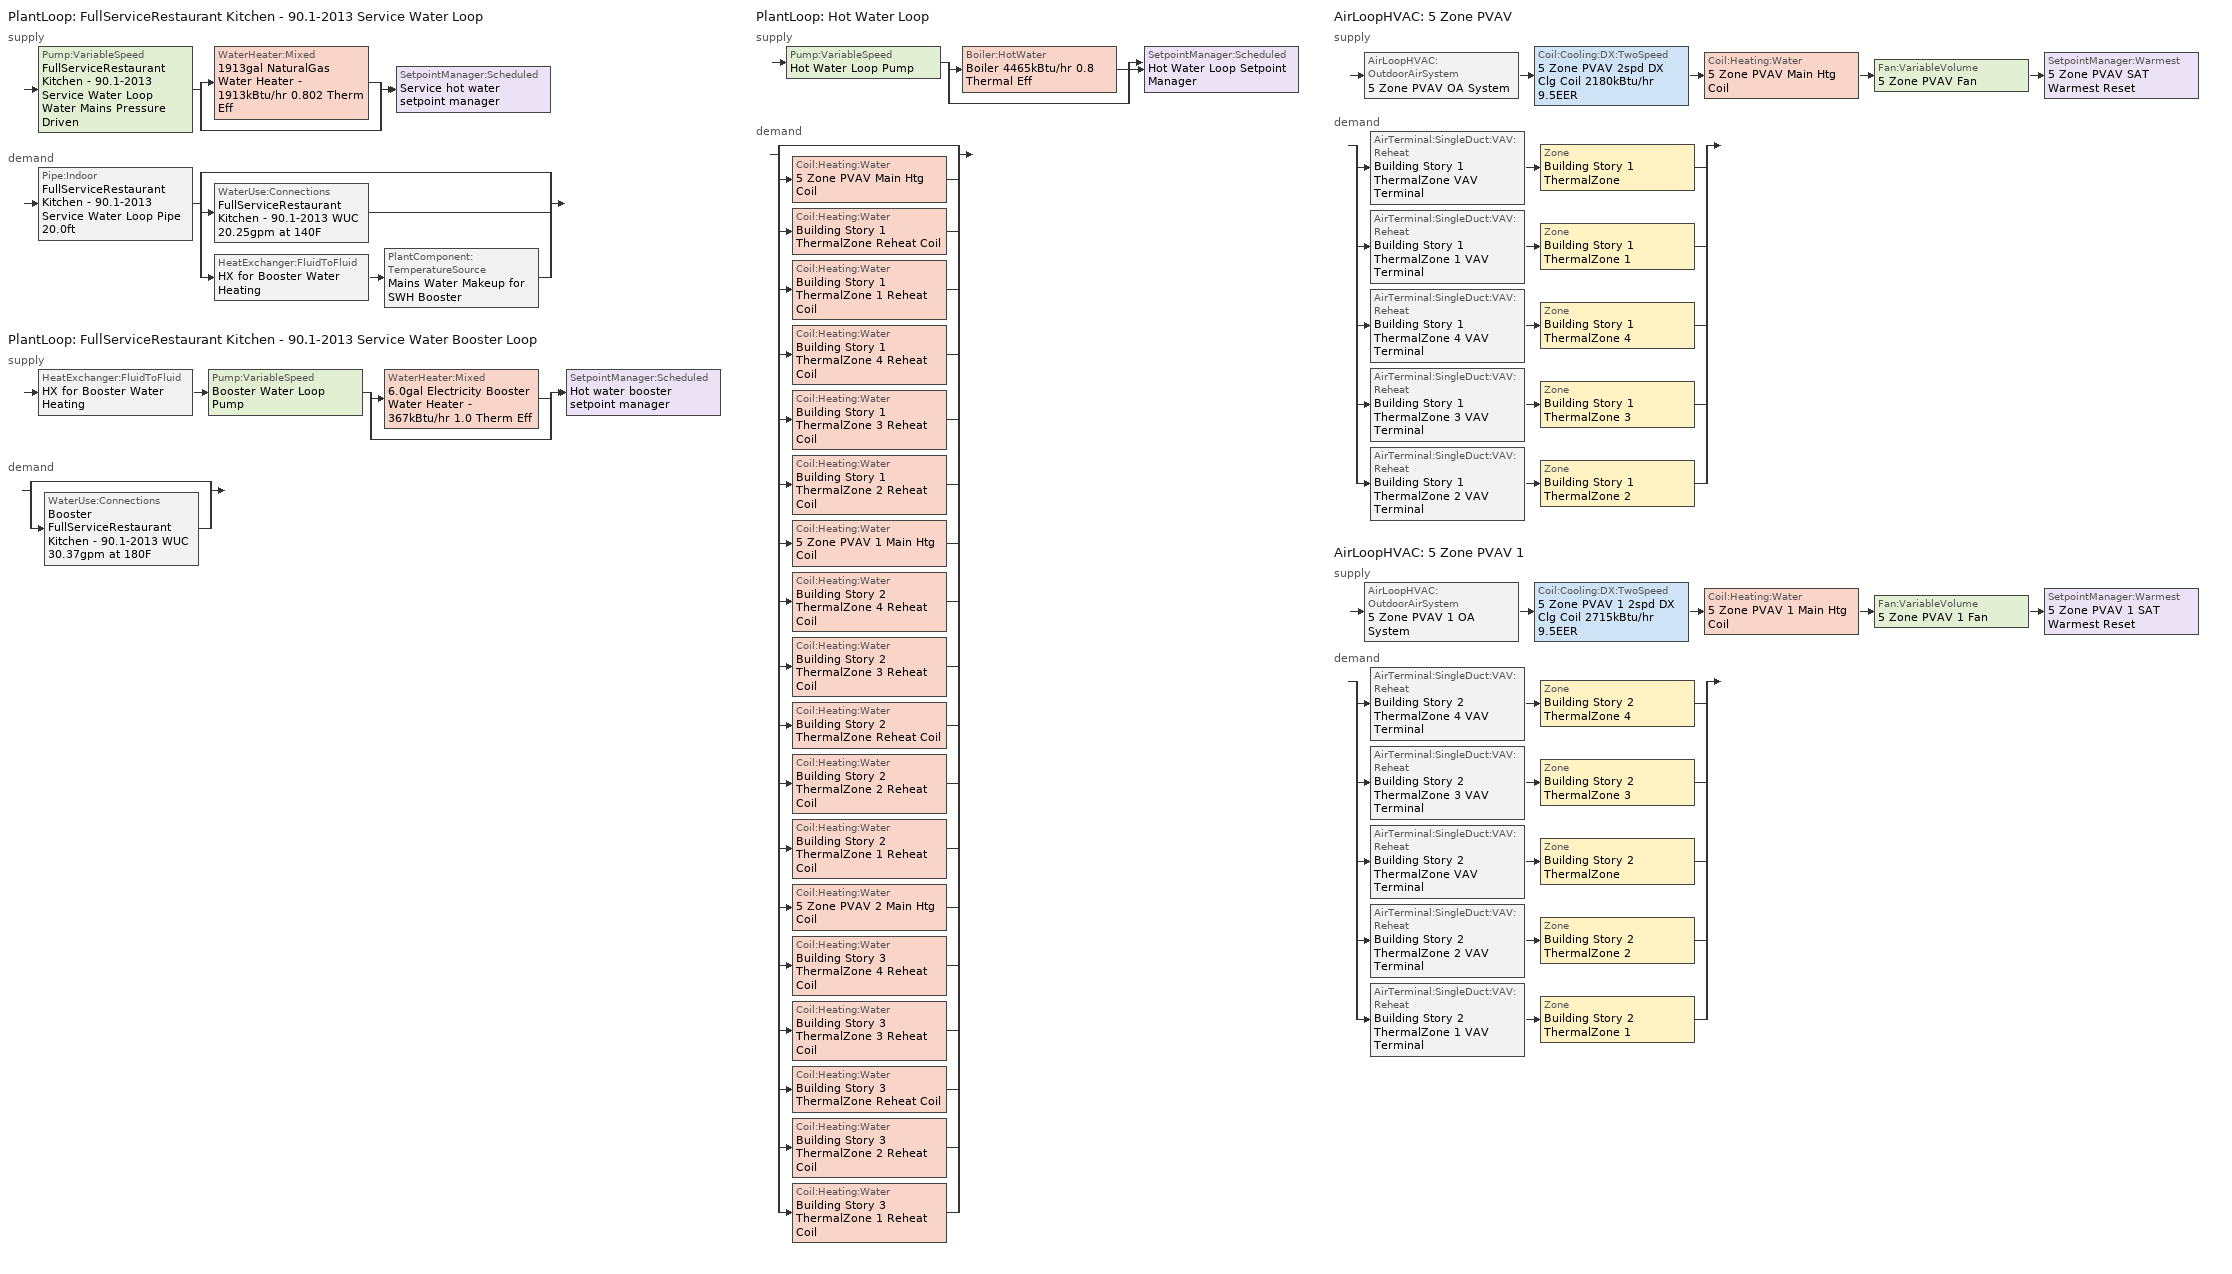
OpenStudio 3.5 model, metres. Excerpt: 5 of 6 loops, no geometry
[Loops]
PlantLoop 'FullServiceRestaurant Kitchen - 90.1-2013 Service Water Loop'
 supply: Pump:VariableSpeed 'FullServiceRestaurant Kitchen - 90.1-2013 Service Water Loop Water Mains Pressure Driven' > split
  | WaterHeater:Mixed '1913gal NaturalGas Water Heater - 1913kBtu/hr 0.802 Therm Eff'
  | bypass
  join > SetpointManager:Scheduled 'Service hot water setpoint manager'
 demand: Pipe:Indoor 'FullServiceRestaurant Kitchen - 90.1-2013 Service Water Loop Pipe 20.0ft' > split
  | bypass
  | WaterUse:Connections 'FullServiceRestaurant Kitchen - 90.1-2013 WUC 20.25gpm at 140F'
  | HeatExchanger:FluidToFluid 'HX for Booster Water Heating' > PlantComponent:TemperatureSource 'Mains Water Makeup for SWH Booster'
PlantLoop 'FullServiceRestaurant Kitchen - 90.1-2013 Service Water Booster Loop'
 supply: HeatExchanger:FluidToFluid 'HX for Booster Water Heating' > Pump:VariableSpeed 'Booster Water Loop Pump' > split
  | WaterHeater:Mixed '6.0gal Electricity Booster Water Heater - 367kBtu/hr 1.0 Therm Eff'
  | bypass
  join > SetpointManager:Scheduled 'Hot water booster setpoint manager'
 demand: split
  | bypass
  | WaterUse:Connections 'Booster FullServiceRestaurant Kitchen - 90.1-2013 WUC 30.37gpm at 180F'
PlantLoop 'Hot Water Loop'
 supply: Pump:VariableSpeed 'Hot Water Loop Pump' > split
  | Boiler:HotWater 'Boiler 4465kBtu/hr 0.8 Thermal Eff'
  | bypass
  join > SetpointManager:Scheduled 'Hot Water Loop Setpoint Manager'
 demand: split
  | bypass
  | Coil:Heating:Water '5 Zone PVAV Main Htg Coil'
  | Coil:Heating:Water 'Building Story 1 ThermalZone Reheat Coil'
  | Coil:Heating:Water 'Building Story 1 ThermalZone 1 Reheat Coil'
  | Coil:Heating:Water 'Building Story 1 ThermalZone 4 Reheat Coil'
  | Coil:Heating:Water 'Building Story 1 ThermalZone 3 Reheat Coil'
  | Coil:Heating:Water 'Building Story 1 ThermalZone 2 Reheat Coil'
  | Coil:Heating:Water '5 Zone PVAV 1 Main Htg Coil'
  | Coil:Heating:Water 'Building Story 2 ThermalZone 4 Reheat Coil'
  | Coil:Heating:Water 'Building Story 2 ThermalZone 3 Reheat Coil'
  | Coil:Heating:Water 'Building Story 2 ThermalZone Reheat Coil'
  | Coil:Heating:Water 'Building Story 2 ThermalZone 2 Reheat Coil'
  | Coil:Heating:Water 'Building Story 2 ThermalZone 1 Reheat Coil'
  | Coil:Heating:Water '5 Zone PVAV 2 Main Htg Coil'
  | Coil:Heating:Water 'Building Story 3 ThermalZone 4 Reheat Coil'
  | Coil:Heating:Water 'Building Story 3 ThermalZone 3 Reheat Coil'
  | Coil:Heating:Water 'Building Story 3 ThermalZone Reheat Coil'
  | Coil:Heating:Water 'Building Story 3 ThermalZone 2 Reheat Coil'
  | Coil:Heating:Water 'Building Story 3 ThermalZone 1 Reheat Coil'
AirLoopHVAC '5 Zone PVAV'
 supply: AirLoopHVAC:OutdoorAirSystem '5 Zone PVAV OA System' > Coil:Cooling:DX:TwoSpeed '5 Zone PVAV 2spd DX Clg Coil 2180kBtu/hr 9.5EER' > Coil:Heating:Water '5 Zone PVAV Main Htg Coil' > Fan:VariableVolume '5 Zone PVAV Fan' > SetpointManager:Warmest '5 Zone PVAV SAT Warmest Reset'
 demand: split
  | AirTerminal:SingleDuct:VAV:Reheat 'Building Story 1 ThermalZone VAV Terminal' > Zone 'Building Story 1 ThermalZone'
  | AirTerminal:SingleDuct:VAV:Reheat 'Building Story 1 ThermalZone 1 VAV Terminal' > Zone 'Building Story 1 ThermalZone 1'
  | AirTerminal:SingleDuct:VAV:Reheat 'Building Story 1 ThermalZone 4 VAV Terminal' > Zone 'Building Story 1 ThermalZone 4'
  | AirTerminal:SingleDuct:VAV:Reheat 'Building Story 1 ThermalZone 3 VAV Terminal' > Zone 'Building Story 1 ThermalZone 3'
  | AirTerminal:SingleDuct:VAV:Reheat 'Building Story 1 ThermalZone 2 VAV Terminal' > Zone 'Building Story 1 ThermalZone 2'
AirLoopHVAC '5 Zone PVAV 1'
 supply: AirLoopHVAC:OutdoorAirSystem '5 Zone PVAV 1 OA System' > Coil:Cooling:DX:TwoSpeed '5 Zone PVAV 1 2spd DX Clg Coil 2715kBtu/hr 9.5EER' > Coil:Heating:Water '5 Zone PVAV 1 Main Htg Coil' > Fan:VariableVolume '5 Zone PVAV 1 Fan' > SetpointManager:Warmest '5 Zone PVAV 1 SAT Warmest Reset'
 demand: split
  | AirTerminal:SingleDuct:VAV:Reheat 'Building Story 2 ThermalZone 4 VAV Terminal' > Zone 'Building Story 2 ThermalZone 4'
  | AirTerminal:SingleDuct:VAV:Reheat 'Building Story 2 ThermalZone 3 VAV Terminal' > Zone 'Building Story 2 ThermalZone 3'
  | AirTerminal:SingleDuct:VAV:Reheat 'Building Story 2 ThermalZone VAV Terminal' > Zone 'Building Story 2 ThermalZone'
  | AirTerminal:SingleDuct:VAV:Reheat 'Building Story 2 ThermalZone 2 VAV Terminal' > Zone 'Building Story 2 ThermalZone 2'
  | AirTerminal:SingleDuct:VAV:Reheat 'Building Story 2 ThermalZone 1 VAV Terminal' > Zone 'Building Story 2 ThermalZone 1'
[Construction]
Uninsulated copper pipe 0.75in type L: Copper pipe 0.75in type L
[Material]
Copper pipe 0.75in type L: Roughness=Smooth; Thickness {m}=0.001143; Conductivity {W/m-K}=386; Density {kg/m3}=8906.27; Specific Heat {J/kg-K}=385.1856; Thermal Absorptance=0.9; Solar Absorptance=0.7; Visible Absorptance=0.7
[WaterUse:Connections] Drain Water Heat Exchanger Type=None; Drain Water Heat Exchanger Destination=Plant
Name | Water Use Equipment Name 1
Booster FullServiceRestaurant Kitchen - 90.1-2013 WUC 30.37gpm at 180F | Booster FullServiceRestaurant Kitchen - 90.1-2013 Service Water Use 30.37gpm at 180F
FullServiceRestaurant Kitchen - 90.1-2013 WUC 20.25gpm at 140F | FullServiceRestaurant Kitchen - 90.1-2013 Service Water Use 20.25gpm at 140F
[WaterUse:Equipment:Definition] Sensible Fraction Schedule=Fraction Sensible - 0.2; Latent Fraction Schedule=Fraction Latent - 0.05
Name | Peak Flow Rate {m3/s} | Target Temperature Schedule
Booster FullServiceRestaurant Kitchen - 90.1-2013 Service Water Use Def 30.37gpm | 0.00191591 | Mixed Water At Faucet Temp - 180F
FullServiceRestaurant Kitchen - 90.1-2013 Service Water Use Def 20.25gpm | 0.00127727 | Mixed Water At Faucet Temp - 140F
[WaterUse:Equipment] Flow Rate Fraction Schedule=RestaurantSitDown BLDG_SWH_SCH
Name | Water Use Equipment Definition
Booster FullServiceRestaurant Kitchen - 90.1-2013 Service Water Use 30.37gpm at 180F | Booster FullServiceRestaurant Kitchen - 90.1-2013 Service Water Use Def 30.37gpm
FullServiceRestaurant Kitchen - 90.1-2013 Service Water Use 20.25gpm at 140F | FullServiceRestaurant Kitchen - 90.1-2013 Service Water Use Def 20.25gpm
[PlantLoop] Glycol Concentration=0; Plant Loop Volume {m3}=Autocalculate; Load Distribution Scheme=Optimal
FullServiceRestaurant Kitchen - 90.1-2013 Service Water Loop: Maximum Loop Temperature {C}=60; Minimum Loop Temperature {C}=10
FullServiceRestaurant Kitchen - 90.1-2013 Service Water Booster Loop: 
Hot Water Loop: Minimum Loop Temperature {C}=10; Fluid Type=Water
[Sizing:Plant] Loop Type=Heating; Sizing Option=NonCoincident; Zone Timesteps in Averaging Window=1; Coincident Sizing Factor Mode=None
Name | Design Loop Exit Temperature {C} | Loop Design Temperature Difference {deltaC}
FullServiceRestaurant Kitchen - 90.1-2013 Service Water Loop | 60 | 5
FullServiceRestaurant Kitchen - 90.1-2013 Service Water Booster Loop | 82.2222 | 5
Hot Water Loop | 82.2222 | 11.1111
[SetpointManager:Scheduled] Control Variable=Temperature
Name | Schedule | Setpoint Node or NodeList
Service hot water setpoint manager | Service Water Loop Temp - 140F | FullServiceRestaurant Kitchen - 90.1-2013 Service Water Loop Supply Outlet Node
Hot water booster setpoint manager | Service Water Booster Temp - 180.00000000000006F | FullServiceRestaurant Kitchen - 90.1-2013 Service Water Booster Loop Supply Outlet Node
Hot Water Loop Setpoint Manager | Hot Water Loop Temp - 180F | Hot Water Loop Supply Outlet Node
[Pump:VariableSpeed] Coefficient 1 of the Part Load Performance Curve=0; Coefficient 2 of the Part Load Performance Curve=3.2485; Coefficient 3 of the Part Load Performance Curve=-4.7443; Coefficient 4 of the Part Load Performance Curve=2.5294; Pump Control Type=Intermittent; Skin Loss Radiative Fraction=0.5; Design Power Sizing Method=PowerPerFlowPerPressure; Design Electric Power per Unit Flow Rate {W/(m3/s)}=348701.1; Design Shaft Power per Unit Flow Rate per Unit Head {W-s/m3-Pa}=1.28205; Design Minimum Flow Rate Fraction=0
Name | Rated Pump Head {Pa} | Motor Efficiency | Rated Power Consumption {W} | Minimum Flow Rate {m3/s}
FullServiceRestaurant Kitchen - 90.1-2013 Service Water Loop Water Mains Pressure Driven | 0.001 | 0.7
Booster Water Loop Pump | 0 | 1 | 0 | 0
Hot Water Loop Pump | 179344 | 0.917
[WaterHeater:Mixed] Deadband Temperature Difference {deltaC}=2; Heater Control Type=Cycle; Off Cycle Parasitic Fuel Consumption Rate {W}=0; Off Cycle Parasitic Heat Fraction to Tank=0; On Cycle Parasitic Fuel Consumption Rate {W}=0; On Cycle Parasitic Heat Fraction to Tank=0; Ambient Temperature Indicator=Schedule; Use Side Effectiveness=1; Source Side Effectiveness=1; Use Side Design Flow Rate {m3/s}=autosize; Source Side Design Flow Rate {m3/s}=autosize; Indirect Water Heating Recovery Time {hr}=1.5; Source Side Flow Control Mode=IndirectHeatPrimarySetpoint
Name | Tank Volume {m3} | Setpoint Temperature Schedule | Maximum Temperature Limit {C} | Heater Maximum Capacity {W} | Heater Fuel Type | Heater Thermal Efficiency | Off Cycle Parasitic Fuel Type | On Cycle Parasitic Fuel Type | Ambient Temperature Schedule | Off Cycle Loss Coefficient to Ambient Temperature {W/K} | On Cycle Loss Coefficient to Ambient Temperature {W/K}
1913gal NaturalGas Water Heater - 1913kBtu/hr 0.802 Therm Eff | 7.24212 | Service Water Loop Temp - 140F | 60 | 560694 | NaturalGas | 0.802107 | NaturalGas | NaturalGas | Water Heater Ambient Temp Schedule - 71.6f | 37.9666 | 37.9666
6.0gal Electricity Booster Water Heater - 367kBtu/hr 1.0 Therm Eff | 0.0227125 | Service Water Booster Temp - 180.00000000000006F | 82.2222 | 107653 | Electricity | 1 | Electricity | Electricity | Water Heater Ambient Temp Schedule - 71.6 | 9.00886 | 9.00886
[WaterHeater:Sizing] Design Mode=PeakDraw; Time Storage Can Meet Peak Draw {hr}=0.538503; Time for Tank Recovery {hr}=0; Nominal Tank Volume for Autosizing Plant Connections {m3}=1
1913gal NaturalGas Water Heater - 1913kBtu/hr 0.802 Therm Eff; 6.0gal Electricity Booster Water Heater - 367kBtu/hr 1.0 Therm Eff
[Pipe:Indoor]
FullServiceRestaurant Kitchen - 90.1-2013 Service Water Loop Pipe 20.0ft: Construction=Uninsulated copper pipe 0.75in type L; Environment Type=Schedule; Ambient Temperature Schedule=FullServiceRestaurant Kitchen - 90.1-2013 Service Water Loop Piping Air Temp - 70F; Ambient Air Velocity Schedule=FullServiceRestaurant Kitchen - 90.1-2013 Service Water Loop Piping Air Velocity - 0.67mph; Pipe Inside Diameter {m}=0.019939; Pipe Length {m}=6.096
[HeatExchanger:FluidToFluid]
HX for Booster Water Heating: Loop Demand Side Design Flow Rate {m3/s}=autosize; Loop Supply Side Design Flow Rate {m3/s}=autosize; Heat Exchange Model Type=Ideal; Heat Exchanger U-Factor Times Area Value {W/K}=autosize; Control Type=UncontrolledOn; Minimum Temperature Difference to Activate Heat Exchanger {deltaC}=0.01; Heat Transfer Metering End Use Type=LoopToLoop; Component Override Cooling Control Temperature Mode=Loop; Sizing Factor=1; Operation Minimum Temperature Limit {C}=0; Operation Maximum Temperature Limit {C}=100
[PlantComponent:TemperatureSource]
Mains Water Makeup for SWH Booster: Design Volume Flow Rate {m3/s}=autosize; Temperature Specification Type=Scheduled; Source Temperature {C}=8; Source Temperature Schedule=Mains Water Temperature
[EnergyManagementSystem:Program]
SYS5ZonePVAV1OptimumStartProg0: IF DaylightSavings==0 && DayOfWeek>1 && Hour==5 && OAT_1<23.9 && OAT_1>1.7; SET SYS5ZonePVAV1ClgSch0 = 29.4; SET SYS5ZonePVAV1HtgSch0 = 15.6; ELSEIF DaylightSavings==0 && DayOfWeek==1 && Hour==7 && OAT_1<23.9 && OAT_1>1.7; SET SYS5ZonePVAV1ClgSch0 = 29.4; SET SYS5ZonePVAV1HtgSch0 = 15.6; ELSEIF DaylightSavings==1 && DayOfWeek>1 && Hour==4 && OAT_1<23.9 && OAT_1>1.7; SET SYS5ZonePVAV1ClgSch0 = 29.4; SET SYS5ZonePVAV1HtgSch0 = 15.6; ELSEIF DaylightSavings==1 && DayOfWeek==1 && Hour==6 && OAT_1<23.9 && OAT_1>1.7; SET SYS5ZonePVAV1ClgSch0 = 29.4; SET SYS5ZonePVAV1HtgSch0 = 15.6; ELSE; SET SYS5ZonePVAV1ClgSch0 = NULL; SET SYS5ZonePVAV1HtgSch0 = NULL; ENDIF
SYS5ZonePVAV2OptimumStartProg0: IF DaylightSavings==0 && DayOfWeek>1 && Hour==5 && OAT_2<23.9 && OAT_2>1.7; SET SYS5ZonePVAV2ClgSch0 = 29.4; SET SYS5ZonePVAV2HtgSch0 = 15.6; ELSEIF DaylightSavings==0 && DayOfWeek==1 && Hour==7 && OAT_2<23.9 && OAT_2>1.7; SET SYS5ZonePVAV2ClgSch0 = 29.4; SET SYS5ZonePVAV2HtgSch0 = 15.6; ELSEIF DaylightSavings==1 && DayOfWeek>1 && Hour==4 && OAT_2<23.9 && OAT_2>1.7; SET SYS5ZonePVAV2ClgSch0 = 29.4; SET SYS5ZonePVAV2HtgSch0 = 15.6; ELSEIF DaylightSavings==1 && DayOfWeek==1 && Hour==6 && OAT_2<23.9 && OAT_2>1.7; SET SYS5ZonePVAV2ClgSch0 = 29.4; SET SYS5ZonePVAV2HtgSch0 = 15.6; ELSE; SET SYS5ZonePVAV2ClgSch0 = NULL; SET SYS5ZonePVAV2HtgSch0 = NULL; ENDIF
Emissions_Calc_Prgm: SET fut_hr_val = Fut_Sen; SET his_hr_val = His_Sen; SET fut_yr_val = 92; SET his_yr_val = 583; SET elec = Ele_Sen; SET conv = 1000000 * 60 * 60; SET conv_kg_mt = 0.001; SET fut_hr = (fut_hr_val * elec / conv) * conv_kg_mt; SET his_hr = (his_hr_val * elec / conv) * conv_kg_mt; SET fut_yr = (fut_yr_val * elec / conv) * conv_kg_mt; SET his_yr = (his_yr_val * elec / conv) * conv_kg_mt; SET fut_hr_intensity = fut_hr * 1000 / 125567.7122242881; SET his_hr_intensity = his_hr * 1000 / 125567.7122242881; SET fut_yr_intensity = fut_yr * 1000 / 125567.7122242881; SET his_yr_intensity = his_yr * 1000 / 125567.7122242881
[EnergyManagementSystem:ProgramCallingManager]
Mains_Water_Prg_Mgr: BeginTimestepBeforePredictor; Mains_Water_Prg
SYS5ZonePVAVOptimumStartCallingManager0: BeginTimestepBeforePredictor; SYS5ZonePVAVOptimumStartProg0
SYS5ZonePVAV1OptimumStartCallingManager0: BeginTimestepBeforePredictor; SYS5ZonePVAV1OptimumStartProg0
SYS5ZonePVAV2OptimumStartCallingManager0: BeginTimestepBeforePredictor; SYS5ZonePVAV2OptimumStartProg0
Emissions Calc Prgm: EndOfSystemTimestepBeforeHVACReporting; Emissions_Calc_Prgm
[Sizing:Zone] Zone Cooling Design Supply Air Temperature Input Method=SupplyAirTemperature; Zone Cooling Design Supply Air Temperature {C}=12.7778; Zone Cooling Design Supply Air Temperature Difference {deltaC}=11.11; Zone Heating Design Supply Air Temperature Input Method=SupplyAirTemperature; Zone Heating Design Supply Air Temperature {C}=50; Zone Heating Design Supply Air Temperature Difference {deltaC}=11.11; Zone Cooling Design Supply Air Humidity Ratio {kg-H2O/kg-air}=0.0085; Zone Heating Design Supply Air Humidity Ratio {kg-H2O/kg-air}=0.008; Cooling Design Air Flow Method=DesignDay; Heating Design Air Flow Method=DesignDay; Account for Dedicated Outdoor Air System=No; Dedicated Outdoor Air System Control Strategy=NeutralSupplyAir; Dedicated Outdoor Air Low Setpoint Temperature for Design {C}=autosize; Dedicated Outdoor Air High Setpoint Temperature for Design {C}=autosize; Zone Load Sizing Method=Sensible Load Only No Latent Load; Zone Latent Cooling Design Supply Air Humidity Ratio Input Method=HumidityRatioDifference; Zone Cooling Design Supply Air Humidity Ratio Difference {kgWater/kgDryAir}=0.005; Zone Latent Heating Design Supply Air Humidity Ratio Input Method=HumidityRatioDifference; Zone Humidification Design Supply Air Humidity Ratio Difference {kgWater/kgDryAir}=0.005; Design Minimum Zone Ventilation Efficiency=0.6
Building Story 1 ThermalZone; Building Story 1 ThermalZone 1; Building Story 1 ThermalZone 2; Building Story 1 ThermalZone 3; Building Story 1 ThermalZone 4; Building Story 2 ThermalZone; Building Story 2 ThermalZone 1; Building Story 2 ThermalZone 2; Building Story 2 ThermalZone 3; Building Story 2 ThermalZone 4
[Zone equipment]
Building Story 1 ThermalZone: Building Story 1 ThermalZone VAV Terminal
Building Story 1 ThermalZone 1: Building Story 1 ThermalZone 1 VAV Terminal
Building Story 1 ThermalZone 2: Building Story 1 ThermalZone 2 VAV Terminal
Building Story 1 ThermalZone 3: Building Story 1 ThermalZone 3 VAV Terminal
Building Story 1 ThermalZone 4: Building Story 1 ThermalZone 4 VAV Terminal
Building Story 2 ThermalZone: Building Story 2 ThermalZone VAV Terminal
Building Story 2 ThermalZone 1: Building Story 2 ThermalZone 1 VAV Terminal
Building Story 2 ThermalZone 2: Building Story 2 ThermalZone 2 VAV Terminal
Building Story 2 ThermalZone 3: Building Story 2 ThermalZone 3 VAV Terminal
Building Story 2 ThermalZone 4: Building Story 2 ThermalZone 4 VAV Terminal
[Boiler:HotWater]
Boiler 4465kBtu/hr 0.8 Thermal Eff: Fuel Type=NaturalGas; Nominal Thermal Efficiency=0.8; Efficiency Curve Temperature Evaluation Variable=LeavingBoiler; Normalized Boiler Efficiency Curve=Boiler with Minimum Turndown; Minimum Part Load Ratio=0; Maximum Part Load Ratio=1.2; Optimum Part Load Ratio=1; Water Outlet Upper Temperature Limit {C}=95; Boiler Flow Mode=LeavingSetpointModulated; Parasitic Electric Load {W}=0; Sizing Factor=1
[AirLoopHVAC] Design Supply Air Flow Rate {m3/s}=autosize; Design Return Air Flow Fraction of Supply Air Flow=1
Name | Availability Schedule
5 Zone PVAV | 5 Zone PVAV Occ Sch
5 Zone PVAV 1 | 5 Zone PVAV 1 Occ Sch
[Sizing:System] Type of Load to Size On=Sensible; Central Heating Maximum System Air Flow Ratio=0.3; Preheat Design Temperature {C}=7.22222; Preheat Design Humidity Ratio {kg-H2O/kg-Air}=0.008; Precool Design Temperature {C}=12.7778; Precool Design Humidity Ratio {kg-H2O/kg-Air}=0.008; Central Cooling Design Supply Air Temperature {C}=12.7778; Central Heating Design Supply Air Temperature {C}=12.7778; Sizing Option=Coincident; 100% Outdoor Air in Cooling=No; 100% Outdoor Air in Heating=No; Central Cooling Design Supply Air Humidity Ratio {kg-H2O/kg-Air}=0.0085; Central Heating Design Supply Air Humidity Ratio {kg-H2O/kg-Air}=0.008; Cooling Design Air Flow Method=DesignDay; Heating Design Air Flow Method=DesignDay; System Outdoor Air Method=ZoneSum; Zone Maximum Outdoor Air Fraction=1; Cooling Supply Air Flow Rate Per Floor Area {m3/s-m2}=0.00996765; Cooling Fraction of Autosized Cooling Supply Air Flow Rate=1; Cooling Supply Air Flow Rate Per Unit Cooling Capacity {m3/s-W}=3.94755e-05; Heating Supply Air Flow Rate Per Floor Area {m3/s-m2}=0.00996765; Heating Fraction of Autosized Heating Supply Air Flow Rate=1; Heating Fraction of Autosized Cooling Supply Air Flow Rate=1; Heating Supply Air Flow Rate Per Unit Heating Capacity {m3/s-W}=3.15882e-05; Cooling Design Capacity Method=CoolingDesignCapacity; Cooling Design Capacity {W}=autosize; Cooling Design Capacity Per Floor Area {W/m2}=234.7; Fraction of Autosized Cooling Design Capacity=1; Heating Design Capacity Method=HeatingDesignCapacity; Heating Design Capacity {W}=autosize; Heating Design Capacity Per Floor Area {W/m2}=157; Fraction of Autosized Heating Design Capacity=1; Central Cooling Capacity Control Method=OnOff; Occupant Diversity=autosize
Name | Design Outdoor Air Flow Rate {m3/s}
5 Zone PVAV | 10.0753
5 Zone PVAV 1 | 23.2105
[Fan:VariableVolume] Availability Schedule=Always On Discrete; Fan Total Efficiency=0.6201; Pressure Rise {Pa}=1389.92; Maximum Flow Rate {m3/s}=Autosize; Fan Power Minimum Flow Rate Input Method=Fraction; Fan Power Minimum Flow Fraction=0.25; Fan Power Minimum Air Flow Rate {m3/s}=0; Motor Efficiency=0.954; Motor In Airstream Fraction=1; Fan Power Coefficient 1=0.04076; Fan Power Coefficient 2=0.0881; Fan Power Coefficient 3=-0.0729; Fan Power Coefficient 4=0.9437; Fan Power Coefficient 5=0
5 Zone PVAV Fan; 5 Zone PVAV 1 Fan
[Coil:Heating:Water] Availability Schedule=Always On Discrete; Rated Inlet Water Temperature {C}=82.2222; Rated Outlet Water Temperature {C}=71.1111
Name | Rated Inlet Air Temperature {C} | Rated Outlet Air Temperature {C}
5 Zone PVAV Main Htg Coil; 5 Zone PVAV 1 Main Htg Coil; 5 Zone PVAV 2 Main Htg Coil | 7.22222 | 12.7778
Building Story 1 ThermalZone Reheat Coil; Building Story 1 ThermalZone 1 Reheat Coil; Building Story 1 ThermalZone 4 Reheat Coil; Building Story 1 ThermalZone 3 Reheat Coil; Building Story 1 ThermalZone 2 Reheat Coil; Building Story 2 ThermalZone 4 Reheat Coil; Building Story 2 ThermalZone 3 Reheat Coil; Building Story 2 ThermalZone Reheat Coil; Building Story 2 ThermalZone 2 Reheat Coil; Building Story 2 ThermalZone 1 Reheat Coil; Building Story 3 ThermalZone 4 Reheat Coil; Building Story 3 ThermalZone 3 Reheat Coil; Building Story 3 ThermalZone Reheat Coil; Building Story 3 ThermalZone 2 Reheat Coil; Building Story 3 ThermalZone 1 Reheat Coil | 12.7778 | 50
[Controller:WaterCoil] Action=Normal; Controller Convergence Tolerance {deltaC}=0.0001; Minimum Actuated Flow {m3/s}=0
Name | Water Coil
5 Zone PVAV Main Htg Coil Controller | 5 Zone PVAV Main Htg Coil
Building Story 1 ThermalZone Reheat Coil Controller | Building Story 1 ThermalZone Reheat Coil
Building Story 1 ThermalZone 1 Reheat Coil Controller | Building Story 1 ThermalZone 1 Reheat Coil
Building Story 1 ThermalZone 4 Reheat Coil Controller | Building Story 1 ThermalZone 4 Reheat Coil
Building Story 1 ThermalZone 3 Reheat Coil Controller | Building Story 1 ThermalZone 3 Reheat Coil
Building Story 1 ThermalZone 2 Reheat Coil Controller | Building Story 1 ThermalZone 2 Reheat Coil
5 Zone PVAV 1 Main Htg Coil Controller | 5 Zone PVAV 1 Main Htg Coil
Building Story 2 ThermalZone 4 Reheat Coil Controller | Building Story 2 ThermalZone 4 Reheat Coil
Building Story 2 ThermalZone 3 Reheat Coil Controller | Building Story 2 ThermalZone 3 Reheat Coil
Building Story 2 ThermalZone Reheat Coil Controller | Building Story 2 ThermalZone Reheat Coil
Building Story 2 ThermalZone 2 Reheat Coil Controller | Building Story 2 ThermalZone 2 Reheat Coil
Building Story 2 ThermalZone 1 Reheat Coil Controller | Building Story 2 ThermalZone 1 Reheat Coil
5 Zone PVAV 2 Main Htg Coil Controller | 5 Zone PVAV 2 Main Htg Coil
Building Story 3 ThermalZone 4 Reheat Coil Controller | Building Story 3 ThermalZone 4 Reheat Coil
Building Story 3 ThermalZone 3 Reheat Coil Controller | Building Story 3 ThermalZone 3 Reheat Coil
Building Story 3 ThermalZone Reheat Coil Controller | Building Story 3 ThermalZone Reheat Coil
Building Story 3 ThermalZone 2 Reheat Coil Controller | Building Story 3 ThermalZone 2 Reheat Coil
Building Story 3 ThermalZone 1 Reheat Coil Controller | Building Story 3 ThermalZone 1 Reheat Coil
[Coil:Cooling:DX:TwoSpeed] Availability Schedule=Always On Discrete; Rated High Speed Total Cooling Capacity {W}=Autosize; Rated High Speed Sensible Heat Ratio=Autosize; Rated High Speed COP {W/W}=3.2994; Rated High Speed Air Flow Rate {m3/s}=Autosize; Unit Internal Static Air Pressure {Pa}=773.3; Total Cooling Capacity Function of Temperature Curve=PSZ-AC_Unitary_PackagecoolCapFT; Total Cooling Capacity Function of Flow Fraction Curve=PSZ-AC_Unitary_PackagecoolFFF; Energy Input Ratio Function of Temperature Curve=PSZ-AC DX Unitary Package EIRFT; Energy Input Ratio Function of Flow Fraction Curve=PSZ-AC_Unitary_PackagecoolEIRFFF; Part Load Fraction Correlation Curve=PSZ-AC_Unitary_PackagecoolPLR; Rated Low Speed Total Cooling Capacity {W}=Autosize; Rated Low Speed Sensible Heat Ratio=0.69; Rated Low Speed COP {W/W}=3.2994; Low Speed Total Cooling Capacity Function of Temperature Curve=PSZ-AC_Unitary_PackagecoolCapFT; Low Speed Energy Input Ratio Function of Temperature Curve=PSZ-AC DX Unitary Package EIRFT; Condenser Type=AirCooled; Minimum Outdoor Dry-Bulb Temperature for Compressor Operation {C}=-25; High Speed Evaporative Condenser Effectiveness=0.9; High Speed Evaporative Condenser Air Flow Rate {m3/s}=Autosize; High Speed Evaporative Condenser Pump Rated Power Consumption {W}=Autosize; Low Speed Evaporative Condenser Effectiveness=0.9; Low Speed Evaporative Condenser Air Flow Rate {m3/s}=Autosize; Low Speed Evaporative Condenser Pump Rated Power Consumption {W}=Autosize; Basin Heater Capacity {W/K}=0; Basin Heater Setpoint Temperature {C}=2
5 Zone PVAV 2spd DX Clg Coil 2180kBtu/hr 9.5EER; 5 Zone PVAV 1 2spd DX Clg Coil 2715kBtu/hr 9.5EER
[Controller:OutdoorAir] Minimum Outdoor Air Flow Rate {m3/s}=autosize; Maximum Outdoor Air Flow Rate {m3/s}=Autosize; Economizer Control Type=DifferentialDryBulb; Economizer Control Action Type=ModulateFlow; Lockout Type=LockoutWithHeating; Minimum Limit Type=FixedMinimum; High Humidity Control=No; Heat Recovery Bypass Control Type=BypassWhenOAFlowGreaterThanMinimum
Name | Minimum Outdoor Air Schedule | Controller Mechanical Ventilation
Controller Outdoor Air 1 | 5 Zone PVAV Occ Sch | 5 Zone PVAV Ventilation Controller
Controller Outdoor Air 2 | 5 Zone PVAV 1 Occ Sch | 5 Zone PVAV 1 Ventilation Controller
[Controller:MechanicalVentilation] Availability Schedule=Always On Discrete; System Outdoor Air Method=ZoneSum
5 Zone PVAV Ventilation Controller; 5 Zone PVAV 1 Ventilation Controller
[AirLoopHVAC:OutdoorAirSystem]
Name | Controller
5 Zone PVAV OA System | Controller Outdoor Air 1
5 Zone PVAV 1 OA System | Controller Outdoor Air 2
[AvailabilityManager:NightCycle] Applicability Schedule=Always On Discrete; Control Type=CycleOnAny; Thermostat Tolerance {deltaC}=1.9999; Cycling Run Time Control Type=Thermostat; Cycling Run Time {s}=1800
Availability Manager Night Cycle 1; Availability Manager Night Cycle 2; Availability Manager Night Cycle 3
[AirTerminal:SingleDuct:VAV:Reheat] Availability Schedule=Always On Discrete; Maximum Air Flow Rate {m3/s}=AutoSize; Zone Minimum Air Flow Input Method=Constant; Fixed Minimum Air Flow Rate {m3/s}=0; Maximum Hot Water or Steam Flow Rate {m3/s}=AutoSize; Minimum Hot Water or Steam Flow Rate {m3/s}=0; Convergence Tolerance=0.001; Damper Heating Action=ReverseWithLimits; Maximum Flow per Zone Floor Area During Reheat {m3/s-m2}=AutoSize; Maximum Flow Fraction During Reheat=AutoSize; Maximum Reheat Air Temperature {C}=50; Control For Outdoor Air=No
Name | Constant Minimum Air Flow Fraction | Reheat Coil
Building Story 1 ThermalZone VAV Terminal | 0.352408 | Building Story 1 ThermalZone Reheat Coil
Building Story 1 ThermalZone 1 VAV Terminal | 0.352408 | Building Story 1 ThermalZone 1 Reheat Coil
Building Story 1 ThermalZone 4 VAV Terminal | 0.352408 | Building Story 1 ThermalZone 4 Reheat Coil
Building Story 1 ThermalZone 3 VAV Terminal | 0.352408 | Building Story 1 ThermalZone 3 Reheat Coil
Building Story 1 ThermalZone 2 VAV Terminal | 0.352408 | Building Story 1 ThermalZone 2 Reheat Coil
Building Story 2 ThermalZone 4 VAV Terminal | 0.699955 | Building Story 2 ThermalZone 4 Reheat Coil
Building Story 2 ThermalZone 3 VAV Terminal | 0.699955 | Building Story 2 ThermalZone 3 Reheat Coil
Building Story 2 ThermalZone VAV Terminal | 0.699955 | Building Story 2 ThermalZone Reheat Coil
Building Story 2 ThermalZone 2 VAV Terminal | 0.699955 | Building Story 2 ThermalZone 2 Reheat Coil
Building Story 2 ThermalZone 1 VAV Terminal | 0.699955 | Building Story 2 ThermalZone 1 Reheat Coil
[HeatExchanger:AirToAir:SensibleAndLatent] Availability Schedule=Always On Discrete; Nominal Supply Air Flow Rate {m3/s}=autosize; Sensible Effectiveness at 100% Heating Air Flow=0.5; Latent Effectiveness at 100% Heating Air Flow=0.5; Sensible Effectiveness at 75% Heating Air Flow=0.5; Latent Effectiveness at 75% Heating Air Flow=0.5; Sensible Effectiveness at 100% Cooling Air Flow=0.5; Latent Effectiveness at 100% Cooling Air Flow=0.5; Sensible Effectiveness at 75% Cooling Air Flow=0.5; Latent Effectiveness at 75% Cooling Air Flow=0.5; Supply Air Outlet Temperature Control=Yes; Heat Exchanger Type=Rotary; Frost Control Type=ExhaustOnly; Threshold Temperature {C}=-23.3; Initial Defrost Time Fraction=0.167; Rate of Defrost Time Fraction Increase {1/K}=1.44; Economizer Lockout=Yes
Name | Nominal Electric Power {W}
5 Zone PVAV ERV | 6981.34
5 Zone PVAV 1 ERV; 5 Zone PVAV 2 ERV | 15463.4
[SetpointManager:OutdoorAirPretreat] Minimum Setpoint Temperature {C}=-99; Maximum Setpoint Temperature {C}=99; Minimum Setpoint Humidity Ratio {kgWater/kgDryAir}=1e-05; Maximum Setpoint Humidity Ratio {kgWater/kgDryAir}=1
Setpoint Manager Outdoor Air Pretreat 1; Setpoint Manager Outdoor Air Pretreat 2; Setpoint Manager Outdoor Air Pretreat 3
[SetpointManager:Warmest] Control Variable=Temperature; Minimum Setpoint Temperature {C}=12.7778; Maximum Setpoint Temperature {C}=15.5556; Strategy=MaximumTemperature
Name | Setpoint Node or NodeList
5 Zone PVAV SAT Warmest Reset | 5 Zone PVAV Supply Outlet Node
5 Zone PVAV 1 SAT Warmest Reset | 5 Zone PVAV 1 Supply Outlet Node
[External:File]
Name | File
External File 1 | future_hourly_co2e_2030.csv
External File 2 | historical_hourly_co2e_2019.csv
External File 3 | future_annual_co2e.csv
External File 4 | historical_annual_co2e.csv
[EnergyManagementSystem:OutputVariable] Type of Data in Variable=Summed; Update Frequency=SystemTimestep; EMS Program or Subroutine=Emissions_Calc_Prgm
Name | EMS Variable | Units
Future_Hourly_Electricity_Emissions | fut_hr | mt
Historical_Hourly_Electricity_Emissions | his_hr | mt
Future_Annual_Electricity_Emissions | fut_yr | mt
Historical_Annual_Electricity_Emissions | his_yr | mt
Future_Hourly_Electricity_Emissions_Intensity | fut_hr_intensity | kg/ft2
Historical_Hourly_Electricity_Emissions_Intensity | his_hr_intensity | kg/ft2
Future_Annual_Electricity_Emissions_Intensity | fut_yr_intensity | kg/ft2
Historical_Annual_Electricity_Emissions_Intensity | his_yr_intensity | kg/ft2
[Schedule:Ruleset]
Name | Default Day Schedule | Summer Design Day Schedule | Winter Design Day Schedule
RestaurantSitDown BLDG_SWH_SCH | RestaurantSitDown BLDG_SWH_SCH Default | RestaurantSitDown BLDG_SWH_SCH Summer Design Day | RestaurantSitDown BLDG_SWH_SCH Winter Design Day
Fraction Sensible - 0.2 | Fraction Sensible - 0.2 Default
Fraction Latent - 0.05 | Fraction Latent - 0.05 Default
Mixed Water At Faucet Temp - 180F | Mixed Water At Faucet Temp - 180F Default
Mixed Water At Faucet Temp - 140F | Mixed Water At Faucet Temp - 140F Default
Service Water Loop Temp - 140F | Service Water Loop Temp - 140F Default
Water Heater Ambient Temp Schedule - 71.6f | Water Heater Ambient Temp Schedule - 71.6f Default
FullServiceRestaurant Kitchen - 90.1-2013 Service Water Loop Piping Air Temp - 70F | FullServiceRestaurant Kitchen - 90.1-2013 Service Water Loop Piping Air Temp - 70F Default
FullServiceRestaurant Kitchen - 90.1-2013 Service Water Loop Piping Air Velocity - 0.67mph | FullServiceRestaurant Kitchen - 90.1-2013 Service Water Loop Piping Air Velocity - 0.67mph Default
Service Water Booster Temp - 180.00000000000006F | Service Water Booster Temp - 180.00000000000006F Default
Water Heater Ambient Temp Schedule - 71.6 | Water Heater Ambient Temp Schedule - 71.6 Default
Hot Water Loop Temp - 180F | Hot Water Loop Temp - 180F Default
5 Zone PVAV Occ Sch | 5 Zone PVAV Occ Sch Default | 5 Zone PVAV Occ Sch Summer Design Day | 5 Zone PVAV Occ Sch Winter Design Day
5 Zone PVAV 1 Occ Sch | 5 Zone PVAV 1 Occ Sch Default | 5 Zone PVAV 1 Occ Sch Summer Design Day | 5 Zone PVAV 1 Occ Sch Winter Design Day
[Schedule:Day]
RestaurantSitDown BLDG_SWH_SCH Default: 1, 0, 0.25, 6, 0, 0, 10, 0, 0.15, 12, 0, 0.5, 14, 0, 0.4, 17, 0, 0.3, 18, 0, 0.4, 20, 0, 0.5, 21, 0, 0.4, 22, 0, 0.5, 23, 0, 0.4, 24, 0, 0.2
RestaurantSitDown BLDG_SWH_SCH Summer Design Day; RestaurantSitDown BLDG_SWH_SCH SmrDsn|Wkdy Day: 1, 0, 0.2, 6, 0, 0, 7, 0, 0.15, 8, 0, 0.6, 9, 0, 0.55, 10, 0, 0.45, 11, 0, 0.4, 12, 0, 0.45, 13, 0, 0.4, 14, 0, 0.35, 17, 0, 0.3, 18, 0, 0.4, 19, 0, 0.55, 20, 0, 0.6, 21, 0, 0.5, 22, 0, 0.55, 23, 0, 0.45, 24, 0, 0.25
RestaurantSitDown BLDG_SWH_SCH Winter Design Day; RestaurantSitDown BLDG_SWH_SCH WntrDsn|Sat Day: 1, 0, 0.2, 6, 0, 0, 9, 0, 0.15, 10, 0, 0.5, 11, 0, 0.45, 13, 0, 0.5, 14, 0, 0.45, 16, 0, 0.4, 17, 0, 0.35, 18, 0, 0.4, 20, 0, 0.55, 21, 0, 0.5, 22, 0, 0.55, 23, 0, 0.4, 24, 0, 0.3
Fraction Sensible - 0.2 Default: 24, 0, 0.2
Fraction Latent - 0.05 Default: 24, 0, 0.05
Mixed Water At Faucet Temp - 180F Default; Service Water Booster Temp - 180.00000000000006F Default; Hot Water Loop Temp - 180F Default: 24, 0, 82.2222
Mixed Water At Faucet Temp - 140F Default; Service Water Loop Temp - 140F Default: 24, 0, 60
Water Heater Ambient Temp Schedule - 71.6f Default; Water Heater Ambient Temp Schedule - 71.6 Default: 24, 0, 22
FullServiceRestaurant Kitchen - 90.1-2013 Service Water Loop Piping Air Temp - 70F Default: 24, 0, 21.1111
FullServiceRestaurant Kitchen - 90.1-2013 Service Water Loop Piping Air Velocity - 0.67mph Default: 24, 0, 0.3
5 Zone PVAV Occ Sch Default; 5 Zone PVAV 1 Occ Sch Default: 7, 0, 0, 24, 0, 1
5 Zone PVAV Occ Sch Winter Design Day; 5 Zone PVAV Occ Sch Summer Design Day; 5 Zone PVAV 1 Occ Sch Winter Design Day; 5 Zone PVAV 1 Occ Sch Summer Design Day: 24, 0, 1
[Schedule:Rule] Schedule Ruleset=RestaurantSitDown BLDG_SWH_SCH; Date Specification Type=DateRange; Start Month=1; Start Day=1; End Month=12; End Day=31
Name | Rule Order | Day Schedule | Apply Monday | Apply Tuesday | Apply Wednesday | Apply Thursday | Apply Friday | Apply Saturday
Schedule Rule 13 | 1 | RestaurantSitDown BLDG_SWH_SCH SmrDsn|Wkdy Day | Yes | Yes | Yes | Yes | Yes
Schedule Rule 14 | 0 | RestaurantSitDown BLDG_SWH_SCH WntrDsn|Sat Day |  |  |  |  |  | Yes
[Schedule:Constant]
Name | Value
Always On Discrete | 1
Mains Water Temperature | 10
[Curve:Biquadratic] Minimum Value of x=12.77778; Maximum Value of x=23.88889; Minimum Value of y=21.11111; Maximum Value of y=46.11111
Name | Coefficient1 Constant | Coefficient2 x | Coefficient3 x**2 | Coefficient4 y | Coefficient5 y**2 | Coefficient6 x*y
PSZ-AC_Unitary_PackagecoolCapFT | 0.766956 | 0.0107756 | -4.14703e-05 | 0.00134961 | -0.000261144 | 0.000457488
PSZ-AC DX Unitary Package EIRFT | 0.297145 | 0.0430933 | -0.000748766 | 0.00597727 | 0.000482112 | -0.000956448
[Curve:Quadratic]
Name | Coefficient1 Constant | Coefficient2 x | Coefficient3 x**2 | Minimum Value of x | Maximum Value of x
PSZ-AC_Unitary_PackagecoolFFF | 0.8 | 0.2 | 0 | 0.5 | 1.5
PSZ-AC_Unitary_PackagecoolEIRFFF | 1.156 | -0.1816 | 0.0256 | 0.5 | 1.5
PSZ-AC_Unitary_PackagecoolPLR | 0.75 | 0.25 | 0 | 0 | 1
[Curve:Cubic]
Boiler with Minimum Turndown: Coefficient1 Constant=0.7791; Coefficient2 x=1.4745; Coefficient3 x**2=-2.5795; Coefficient4 x**3=1.3467; Minimum Value of x=0; Maximum Value of x=1.3
